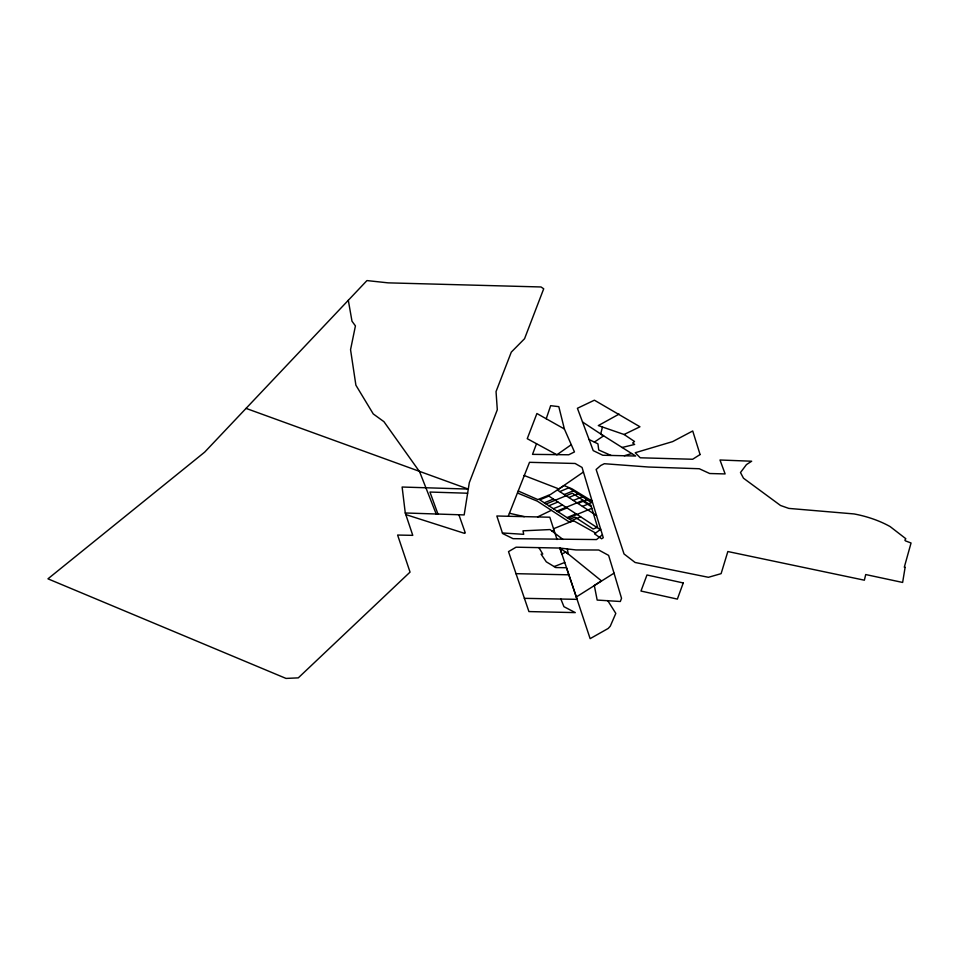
<?xml version="1.0" encoding="UTF-8"?>
<svg xmlns="http://www.w3.org/2000/svg" width="959" height="959" viewBox="0 0 959 959"><rect width="100%" height="100%" fill="white"/><g stroke="black" fill="none" stroke-linecap="round" stroke-linejoin="round"><path stroke-width="1.44" d="M246.055 408.39L468.292 489.078L464.168 514.923L405.273 512.981L402.121 487.028L468.292 489.078L469.287 482.725L497.301 409.757L496.043 391.584L511.291 352.133L524.561 338.707L543.705 288.791L541.008 286.969L388.107 282.857L366.949 280.579L204.699 452.109L47.95 578.828L286.01 678.421L298.285 677.869L410.044 572.115L397.613 535.05L412.766 535.35L405.273 512.981M602.468 427.007L600.706 433.971L635.661 456.028L602.791 455.249L593.225 450.622L577.414 408.282L594.4 400.191L639.965 426.779L624.081 434.487L598.32 425.58L619.106 414.096M546.222 418.759L550.658 405.681L558.809 406.652L564.383 428.985L574.465 451.929L568.747 454.782L532.521 454.362L536.525 443.717M518.28 491.02L537.831 499.579L550.442 494.52L564.036 485.566L571.912 488.778L592.111 501.125L602.384 534.774L596.498 539.569L513.041 538.67L502.6 533.516L496.846 515.99L508.234 516.278L529.512 462.322L575.124 463.473L582.065 467.453L592.015 500.778L590.456 500.107M602.384 534.774L603.271 537.723L601.617 538.802L594.52 533.851L600.706 529.236M583.432 472.032L558.917 488.946L523.95 475.424M571.049 444.856L556.903 454.77L527.246 438.695L536.908 413.521L564.383 428.985M589.066 439.51L594.376 442.099L603.583 435.865L582.497 421.972M607.706 600.55L615.81 613.412L610.272 626.191L608.186 628.457L590.133 638.646L576.299 596.977L614.036 573.146L608.617 555.393L598.74 550.01L575.939 549.939L559.864 548.057L516.074 547.193L508.51 551.629L528.924 611.578L575.292 612.609L563.94 606.687L560.871 599.039M537.567 516.937L551.353 510.308M548.848 496.091L539.773 499.843L571.552 520.581L580.639 516.829M559.756 491.583L568.831 487.831L591.535 502.648L582.449 506.4M544.304 502.804L553.391 499.052M564.288 494.544L573.374 490.792M546.139 503.99L572.295 493.19L590.888 505.309L597.577 527.222L593.189 529.032L574.956 517.129L569.634 519.334M548.848 505.765L557.934 502.013M568.831 497.505L577.917 493.753M553.391 508.726L562.477 504.973M573.374 500.478L582.449 496.714M557.023 511.099L582.197 500.694L591.283 506.628M557.934 511.686L567.009 507.934M577.917 503.439L586.992 499.687M567.009 517.62L576.095 513.856M567.92 518.208L591.811 508.33M595.659 533.06L573.41 520.677L569.622 522.223L537.388 501.185L517.536 493.022M553.547 528.745L573.41 520.677M554.146 566.577L564.743 562.477L559.864 548.057L568.243 553.966L567.356 548.884M624.309 455.753L631.537 453.583M551.797 530.926L554.026 530.255M621.971 447.517L634.63 444.449L632.688 442.974L634.51 441.488L624.081 434.487M524.321 598.332L577.102 599.351L566.505 567.74L555.752 567.548L546.294 561.83L541.092 554.17L542.782 554.062L538.898 547.637M515.858 573.674L568.855 574.813M508.234 516.278L549.807 517.213L557.035 539.521M467.608 493.226L429.956 492.051L437.939 514.048L436.189 514L419.634 471.792L383.936 421.672L373.255 413.94L355.897 385.206L350.55 349.699L355.429 325.892L351.989 321.205L348.309 300.287M502.42 532.964L523.698 534.331L523.015 530.83L550.058 529.56L562.993 539.461M509.421 513.257L524.345 516.649M405.801 514.587L464.528 533.36L465.271 532.88L458.893 514.743M611.039 455.441L598.728 449.999L597.937 443.837L594.376 442.099M557.311 490.001L596.534 515.582M547.973 495.515L600.214 529.608M559.864 548.057L561.878 554.014L565.882 552.048L601.437 580.854L594.304 585.446L597.169 600.07L620.329 601.497L621.528 598.284L614.036 573.146M564.743 562.477L576.299 596.977M905.116 567.356L902.635 582.449L865.713 574.549L864.371 580.195L727.845 551.533L721.108 573.65L708.425 577.294L635.098 562.477L624.033 553.954L596.138 469.502L600.754 465.475L604.326 463.712L648.452 467.021L699.279 468.735L709.684 473.518L725.124 473.926L719.981 459.996L751.664 461.219L746.45 464.6L740.492 472.547L743.477 478.205L780.53 505.489L788.813 508.402L854.073 513.94A70.942 37.065 9.4 0 1 890.132 526.587L905.811 538.706L904.888 540.145L905.464 540.876L911.05 542.998L904.301 567.189L905.116 567.356M683.252 582.952L677.366 599.099L640.972 591.044L646.977 574.98L683.252 582.952M700.082 454.542L692.674 459.253L640.264 457.791L635.218 452.732L672.643 441.608L692.722 430.975L700.082 454.542"/></g></svg>
